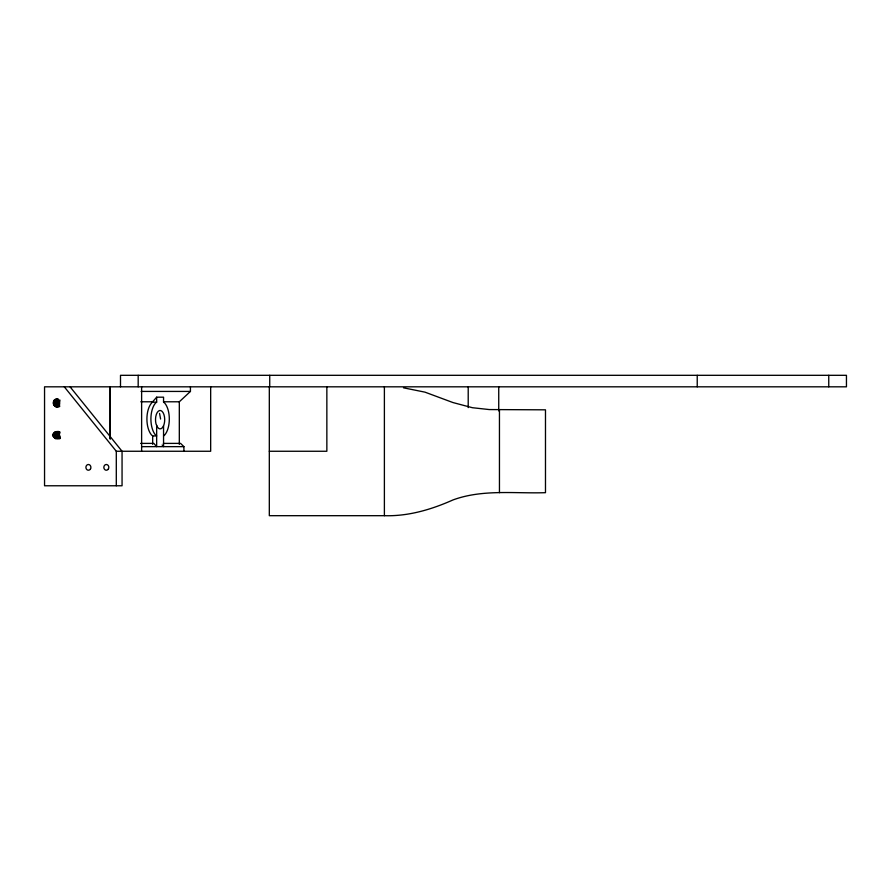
<?xml version="1.0" encoding="UTF-8"?>
<svg xmlns="http://www.w3.org/2000/svg" width="891" height="891" viewBox="0 0 891 891"><rect width="100%" height="100%" fill="white"/><g stroke="black" fill="none" stroke-linecap="round" stroke-linejoin="round"><path stroke-width="1.34" d="M183.902 451.258L183.914 446.647L180.561 443.384L163.376 443.406M58.806 406.719C52.112 409.114 51.4 397.263 58.316 399.168M57.002 431.389C68.418 444.865 41.432 435.643 58.316 431.389M53.939 405.294L59.686 405.294L58.984 403.211L60.02 400.137M60.41 438.283L58.984 435.432L60.02 432.358M163.554 425.787L163.554 446.636L162.151 445.01M156.66 397.186L156.66 402.142L155.502 403.088A18.41 9.211 90 0 0 150.902 419.037A18.41 9.211 90 0 0 155.502 434.975L156.66 435.933L152.673 435.933L151.515 434.975A18.41 9.211 -90 0 1 146.915 419.037A18.41 9.211 -90 0 1 151.515 403.088L156.66 397.186L163.554 397.186L163.554 402.142L164.712 403.088A18.41 9.211 -90 0 1 169.312 419.037A18.41 9.211 -90 0 1 164.712 434.975L163.554 435.933M179.314 444.375L179.314 401.785L190.44 391.427L190.429 386.817M56.512 406.719C60.543 406.586 60.9 399.914 57.002 399.168M403.489 387.808L424.974 392.151L452.929 402.543L472.397 407.71L489.315 409.57L545.481 409.827L545.481 492.678C514.764 493.692 482.499 489.059 452.929 499.962C431.355 509.574 408.212 516.424 384.389 515.689L269.316 515.689L269.316 386.817M141.123 391.427L190.44 391.427M55.086 399.502L58.539 399.502M54.273 400.137L58.873 400.137M53.66 401.028L59.419 401.028M140.823 401.785L152.673 401.785M163.521 401.785L179.314 401.785M53.304 402.075L59.051 402.075M152.673 402.142L156.66 402.142M53.226 403.211L58.984 403.211M53.449 404.314L59.196 404.314M54.652 406.062L59.263 406.062M55.543 406.552L59.775 406.552M55.086 431.723L59.686 431.723M54.273 432.358L58.873 432.358M53.66 433.249L59.419 433.249M53.304 434.296L59.051 434.296M53.226 435.432L58.984 435.432M53.449 436.534L59.196 436.534M53.939 437.514L59.686 437.514M54.652 438.283L59.263 438.283M55.543 438.773L59.775 438.773M140.622 443.406L153.842 443.384L156.66 446.636L156.66 425.363M141.758 446.647L183.914 446.647M64.297 386.817L116.298 451.258L210.666 451.258L210.666 386.817M269.316 451.258L326.852 451.258L326.852 386.817M70.055 386.817L122.056 451.258L122.056 485.773L44.55 485.773L44.55 386.817L846.45 386.817L846.45 375.311L120.497 375.311L120.497 386.817M159.578 413.435L160.592 419.037M828.753 375.311L828.753 386.817M697.23 375.311L697.23 386.817M499.45 409.827L499.45 492.678M498.737 386.817L498.737 410.918M468.209 386.817L468.209 407.61M384.389 386.817L384.389 515.689M269.728 375.311L269.728 386.817M152.673 435.933L152.673 444.286M141.624 386.817L141.624 451.258M138.183 375.311L138.183 386.817M116.298 451.258L116.298 485.773M110.272 386.817L110.272 438.918M110.094 386.817L110.094 438.918M157.495 427.257L156.036 423.96A9.211 4.6 -90 0 1 159.556 410.539A9.211 4.6 -90 0 1 164.579 421.877A9.211 4.6 -90 0 1 157.495 427.246M108.368 469.022A2.873 2.495 -90 0 0 106.552 464.501A2.873 2.495 -90 0 0 104.069 468.577A2.873 2.495 -90 0 0 108.368 469.022M90.559 468.8A2.873 2.495 -90 0 0 88.398 464.489A2.873 2.495 -90 0 0 86.238 468.8A2.873 2.495 -90 0 0 90.559 468.8"/></g></svg>
